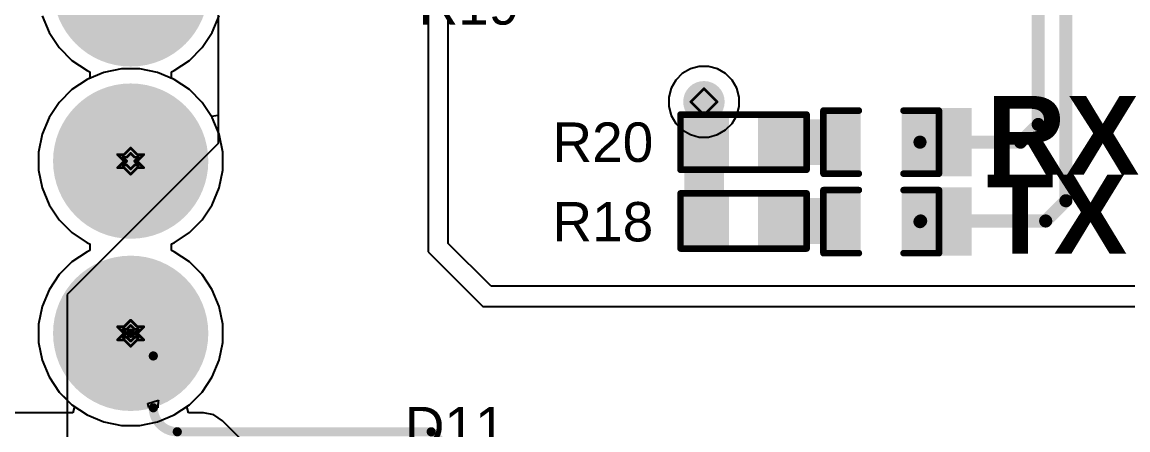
# Model space of a CAD drawing. Header units: inches. Extents: x -17.5 to 14.7, y -6.2 to 5.9.
# Drawn here: x -0.394 to 0.448, y 1.119 to 1.43 of the extents above; entities that cross this region are included whole.
import ezdxf

# ---------------------------------------------------------------- set-up
doc = ezdxf.new("R2010")
doc.units = ezdxf.units.IN
doc.header["$MEASUREMENT"] = 0
for name, color, linetype in [('Bottom Layer', 5, 'Continuous'), ('Bottom Solder', 6, 'Continuous'), ('Drill Drawing', 1, 'Continuous'), ('Ground Layer', 76, 'Continuous'), ('Multi-Layer', 9, 'Continuous'), ('Pad Holes', 156, 'Continuous'), ('Power Layer', 16, 'Continuous'), ('Top Layer', 1, 'Continuous'), ('Top Overlay', 2, 'Continuous'), ('Top Paste', 8, 'Continuous'), ('Top Solder', 216, 'Continuous'), ('Via Holes', 16, 'Continuous')]:
    doc.layers.add(name, color=color, linetype=linetype)
doc.styles.add('Arial', font='', dxfattribs={"height": 0.2})
doc.styles.add('Arial_Bold', font='', dxfattribs={"height": 0.2})
doc.styles.get('Arial').set_extended_font_data('Arial')
doc.styles.get('Arial_Bold').set_extended_font_data('Arial', bold=True)

# ---------------------------------------------------------------- blocks, each defined once
blk = doc.blocks.new('R___0603_107')
at = {"layer": 'Top Layer'}
for points in [[(-0.015, 0.0175), (-0.015, -0.0175), (-0.045, -0.0175), (-0.045, 0.0175)], [(0.045, 0.0175), (0.045, -0.0175), (0.015, -0.0175), (0.015, 0.0175)]]:
    blk.add_hatch(color=1, dxfattribs=at).paths.add_polyline_path(points)
at = {"layer": 'Top Paste'}
for points in [[(-0.015, 0.0175), (-0.015, -0.0175), (-0.045, -0.0175), (-0.045, 0.0175)], [(0.045, 0.0175), (0.045, -0.0175), (0.015, -0.0175), (0.015, 0.0175)]]:
    blk.add_hatch(color=8, dxfattribs=at).paths.add_polyline_path(points)
at = {"layer": 'Top Solder'}
for points in [[(-0.011, 0.0215), (-0.011, -0.0215), (-0.049, -0.0215), (-0.049, 0.0215)], [(0.049, 0.0215), (0.049, -0.0215), (0.011, -0.0215), (0.011, 0.0215)]]:
    blk.add_hatch(color=216, dxfattribs=at).paths.add_polyline_path(points)
at = {"layer": 'Top Overlay'}
for points in [[(0.048, 0.021, 0.005, 0.005, 0), (-0.048, 0.021, 0.005, 0.005, 0)], [(-0.048, 0.021, 0.005, 0.005, 0), (-0.048, -0.021, 0.005, 0.005, 0)], [(0.048, 0.021, 0.005, 0.005, 0), (0.048, -0.021, 0.005, 0.005, 0)], [(0.048, -0.021, 0.005, 0.005, 0), (-0.048, -0.021, 0.005, 0.005, 0)]]:
    blk.add_lwpolyline(points, format="xyseb", dxfattribs=at)
for points in [[(-0.04925, 0.021, 0.0025, 0.0025, 1), (-0.04675, 0.021, 0.0025, 0.0025, 1)], [(-0.04925, 0.021, 0.0025, 0.0025, 1), (-0.04675, 0.021, 0.0025, 0.0025, 1)], [(0.04675, 0.021, 0.0025, 0.0025, 1), (0.04925, 0.021, 0.0025, 0.0025, 1)], [(0.04675, 0.021, 0.0025, 0.0025, 1), (0.04925, 0.021, 0.0025, 0.0025, 1)], [(-0.04925, -0.021, 0.0025, 0.0025, 1), (-0.04675, -0.021, 0.0025, 0.0025, 1)], [(-0.04925, -0.021, 0.0025, 0.0025, 1), (-0.04675, -0.021, 0.0025, 0.0025, 1)], [(0.04675, -0.021, 0.0025, 0.0025, 1), (0.04925, -0.021, 0.0025, 0.0025, 1)], [(0.04675, -0.021, 0.0025, 0.0025, 1), (0.04925, -0.021, 0.0025, 0.0025, 1)]]:
    blk.add_lwpolyline(points, format="xyseb", close=True, dxfattribs=at)
blk = doc.blocks.new('R___0603_109')
at = {"layer": 'Top Layer'}
for points in [[(-0.015, 0.0175), (-0.015, -0.0175), (-0.045, -0.0175), (-0.045, 0.0175)], [(0.045, 0.0175), (0.045, -0.0175), (0.015, -0.0175), (0.015, 0.0175)]]:
    blk.add_hatch(color=1, dxfattribs=at).paths.add_polyline_path(points)
at = {"layer": 'Top Paste'}
for points in [[(-0.015, 0.0175), (-0.015, -0.0175), (-0.045, -0.0175), (-0.045, 0.0175)], [(0.045, 0.0175), (0.045, -0.0175), (0.015, -0.0175), (0.015, 0.0175)]]:
    blk.add_hatch(color=8, dxfattribs=at).paths.add_polyline_path(points)
at = {"layer": 'Top Solder'}
for points in [[(-0.011, 0.0215), (-0.011, -0.0215), (-0.049, -0.0215), (-0.049, 0.0215)], [(0.049, 0.0215), (0.049, -0.0215), (0.011, -0.0215), (0.011, 0.0215)]]:
    blk.add_hatch(color=216, dxfattribs=at).paths.add_polyline_path(points)
at = {"layer": 'Top Overlay'}
for points in [[(0.048, 0.021, 0.005, 0.005, 0), (-0.048, 0.021, 0.005, 0.005, 0)], [(-0.048, 0.021, 0.005, 0.005, 0), (-0.048, -0.021, 0.005, 0.005, 0)], [(0.048, 0.021, 0.005, 0.005, 0), (0.048, -0.021, 0.005, 0.005, 0)], [(0.048, -0.021, 0.005, 0.005, 0), (-0.048, -0.021, 0.005, 0.005, 0)]]:
    blk.add_lwpolyline(points, format="xyseb", dxfattribs=at)
for points in [[(-0.04925, 0.021, 0.0025, 0.0025, 1), (-0.04675, 0.021, 0.0025, 0.0025, 1)], [(-0.04925, 0.021, 0.0025, 0.0025, 1), (-0.04675, 0.021, 0.0025, 0.0025, 1)], [(0.04675, 0.021, 0.0025, 0.0025, 1), (0.04925, 0.021, 0.0025, 0.0025, 1)], [(0.04675, 0.021, 0.0025, 0.0025, 1), (0.04925, 0.021, 0.0025, 0.0025, 1)], [(-0.04925, -0.021, 0.0025, 0.0025, 1), (-0.04675, -0.021, 0.0025, 0.0025, 1)], [(-0.04925, -0.021, 0.0025, 0.0025, 1), (-0.04675, -0.021, 0.0025, 0.0025, 1)], [(0.04675, -0.021, 0.0025, 0.0025, 1), (0.04925, -0.021, 0.0025, 0.0025, 1)], [(0.04675, -0.021, 0.0025, 0.0025, 1), (0.04925, -0.021, 0.0025, 0.0025, 1)]]:
    blk.add_lwpolyline(points, format="xyseb", close=True, dxfattribs=at)
blk = doc.blocks.new('LED_0603_135')
at = {"layer": 'Top Layer'}
for points in [[(-0.03937, 0.01969), (-0.01969, 0.01969), (-0.01969, -0.01969), (-0.03937, -0.01969)], [(0.01969, 0.01969), (0.03937, 0.01969), (0.03937, -0.01969), (0.01969, -0.01969)]]:
    blk.add_hatch(color=1, dxfattribs=at).paths.add_polyline_path(points)
at = {"layer": 'Top Overlay'}
blk.add_hatch(color=2, dxfattribs=at).paths.add_polyline_path([(0.044, -0.026), (0.069, -0.026), (0.069, 0.026), (0.044, 0.026)])
at = {"layer": 'Top Paste'}
for points in [[(-0.03937, 0.01969), (-0.01969, 0.01969), (-0.01969, -0.01969), (-0.03937, -0.01969)], [(0.01969, 0.01969), (0.03937, 0.01969), (0.03937, -0.01969), (0.01969, -0.01969)]]:
    blk.add_hatch(color=8, dxfattribs=at).paths.add_polyline_path(points)
at = {"layer": 'Top Solder'}
for points in [[(-0.04337, 0.02369), (-0.01569, 0.02369), (-0.01569, -0.02369), (-0.04337, -0.02369)], [(0.01569, 0.02369), (0.04337, 0.02369), (0.04337, -0.02369), (0.01569, -0.02369)]]:
    blk.add_hatch(color=216, dxfattribs=at).paths.add_polyline_path(points)
at = {"layer": 'Top Overlay'}
for points in [[(-0.044, -0.024, 0.005, 0.005, 0), (-0.044, 0.024, 0.005, 0.005, 0)], [(-0.044, 0.024, 0.005, 0.005, 0), (-0.017, 0.024, 0.005, 0.005, 0)], [(0.017, 0.024, 0.005, 0.005, 0), (0.044, 0.024, 0.005, 0.005, 0)], [(0.044, -0.024, 0.005, 0.005, 0), (0.044, 0.024, 0.005, 0.005, 0)], [(-0.044, -0.024, 0.005, 0.005, 0), (-0.017, -0.024, 0.005, 0.005, 0)], [(0.017, -0.024, 0.005, 0.005, 0), (0.044, -0.024, 0.005, 0.005, 0)]]:
    blk.add_lwpolyline(points, format="xyseb", dxfattribs=at)
for points in [[(-0.04525, 0.024, 0.0025, 0.0025, 1), (-0.04275, 0.024, 0.0025, 0.0025, 1)], [(-0.04525, 0.024, 0.0025, 0.0025, 1), (-0.04275, 0.024, 0.0025, 0.0025, 1)], [(-0.01825, 0.024, 0.0025, 0.0025, 1), (-0.01575, 0.024, 0.0025, 0.0025, 1)], [(0.01575, 0.024, 0.0025, 0.0025, 1), (0.01825, 0.024, 0.0025, 0.0025, 1)], [(0.04275, 0.024, 0.0025, 0.0025, 1), (0.04525, 0.024, 0.0025, 0.0025, 1)], [(0.04275, 0.024, 0.0025, 0.0025, 1), (0.04525, 0.024, 0.0025, 0.0025, 1)], [(-0.04525, -0.024, 0.0025, 0.0025, 1), (-0.04275, -0.024, 0.0025, 0.0025, 1)], [(-0.04525, -0.024, 0.0025, 0.0025, 1), (-0.04275, -0.024, 0.0025, 0.0025, 1)], [(-0.01825, -0.024, 0.0025, 0.0025, 1), (-0.01575, -0.024, 0.0025, 0.0025, 1)], [(0.01575, -0.024, 0.0025, 0.0025, 1), (0.01825, -0.024, 0.0025, 0.0025, 1)], [(0.04275, -0.024, 0.0025, 0.0025, 1), (0.04525, -0.024, 0.0025, 0.0025, 1)], [(0.04275, -0.024, 0.0025, 0.0025, 1), (0.04525, -0.024, 0.0025, 0.0025, 1)]]:
    blk.add_lwpolyline(points, format="xyseb", close=True, dxfattribs=at)
blk = doc.blocks.new('LED_0603_136')
at = {"layer": 'Top Layer'}
for points in [[(-0.03937, 0.01969), (-0.01969, 0.01969), (-0.01969, -0.01969), (-0.03937, -0.01969)], [(0.01969, 0.01969), (0.03937, 0.01969), (0.03937, -0.01969), (0.01969, -0.01969)]]:
    blk.add_hatch(color=1, dxfattribs=at).paths.add_polyline_path(points)
at = {"layer": 'Top Overlay'}
blk.add_hatch(color=2, dxfattribs=at).paths.add_polyline_path([(0.044, -0.026), (0.069, -0.026), (0.069, 0.026), (0.044, 0.026)])
at = {"layer": 'Top Paste'}
for points in [[(-0.03937, 0.01969), (-0.01969, 0.01969), (-0.01969, -0.01969), (-0.03937, -0.01969)], [(0.01969, 0.01969), (0.03937, 0.01969), (0.03937, -0.01969), (0.01969, -0.01969)]]:
    blk.add_hatch(color=8, dxfattribs=at).paths.add_polyline_path(points)
at = {"layer": 'Top Solder'}
for points in [[(-0.04337, 0.02369), (-0.01569, 0.02369), (-0.01569, -0.02369), (-0.04337, -0.02369)], [(0.01569, 0.02369), (0.04337, 0.02369), (0.04337, -0.02369), (0.01569, -0.02369)]]:
    blk.add_hatch(color=216, dxfattribs=at).paths.add_polyline_path(points)
at = {"layer": 'Top Overlay'}
for points in [[(-0.044, -0.024, 0.005, 0.005, 0), (-0.044, 0.024, 0.005, 0.005, 0)], [(-0.044, 0.024, 0.005, 0.005, 0), (-0.017, 0.024, 0.005, 0.005, 0)], [(0.017, 0.024, 0.005, 0.005, 0), (0.044, 0.024, 0.005, 0.005, 0)], [(0.044, -0.024, 0.005, 0.005, 0), (0.044, 0.024, 0.005, 0.005, 0)], [(-0.044, -0.024, 0.005, 0.005, 0), (-0.017, -0.024, 0.005, 0.005, 0)], [(0.017, -0.024, 0.005, 0.005, 0), (0.044, -0.024, 0.005, 0.005, 0)]]:
    blk.add_lwpolyline(points, format="xyseb", dxfattribs=at)
for points in [[(-0.04525, 0.024, 0.0025, 0.0025, 1), (-0.04275, 0.024, 0.0025, 0.0025, 1)], [(-0.04525, 0.024, 0.0025, 0.0025, 1), (-0.04275, 0.024, 0.0025, 0.0025, 1)], [(-0.01825, 0.024, 0.0025, 0.0025, 1), (-0.01575, 0.024, 0.0025, 0.0025, 1)], [(0.01575, 0.024, 0.0025, 0.0025, 1), (0.01825, 0.024, 0.0025, 0.0025, 1)], [(0.04275, 0.024, 0.0025, 0.0025, 1), (0.04525, 0.024, 0.0025, 0.0025, 1)], [(0.04275, 0.024, 0.0025, 0.0025, 1), (0.04525, 0.024, 0.0025, 0.0025, 1)], [(-0.04525, -0.024, 0.0025, 0.0025, 1), (-0.04275, -0.024, 0.0025, 0.0025, 1)], [(-0.04525, -0.024, 0.0025, 0.0025, 1), (-0.04275, -0.024, 0.0025, 0.0025, 1)], [(-0.01825, -0.024, 0.0025, 0.0025, 1), (-0.01575, -0.024, 0.0025, 0.0025, 1)], [(0.01575, -0.024, 0.0025, 0.0025, 1), (0.01825, -0.024, 0.0025, 0.0025, 1)], [(0.04275, -0.024, 0.0025, 0.0025, 1), (0.04525, -0.024, 0.0025, 0.0025, 1)], [(0.04275, -0.024, 0.0025, 0.0025, 1), (0.04525, -0.024, 0.0025, 0.0025, 1)]]:
    blk.add_lwpolyline(points, format="xyseb", close=True, dxfattribs=at)
blk = doc.blocks.new('DJ7391_1_5_2_8_10_144')
at = {"layer": 'Bottom Layer'}
h = blk.add_hatch(color=5, dxfattribs=at)
edge = h.paths.add_edge_path()
edge.add_arc((0.26212, 0.16535), 0.05512, 0, 360)
h = blk.add_hatch(color=5, dxfattribs=at)
edge = h.paths.add_edge_path()
edge.add_arc((0.39322, 0.16535), 0.05512, 0, 360)
h = blk.add_hatch(color=5, dxfattribs=at)
edge = h.paths.add_edge_path()
edge.add_arc((0.52433, 0.16535), 0.05512, 0, 360)
at = {"layer": 'Bottom Solder'}
h = blk.add_hatch(color=6, dxfattribs=at)
edge = h.paths.add_edge_path()
edge.add_arc((0.26212, 0.16535), 0.05912, 0, 360)
h = blk.add_hatch(color=6, dxfattribs=at)
edge = h.paths.add_edge_path()
edge.add_arc((0.39322, 0.16535), 0.05912, 0, 360)
h = blk.add_hatch(color=6, dxfattribs=at)
edge = h.paths.add_edge_path()
edge.add_arc((0.52433, 0.16535), 0.05912, 0, 360)
at = {"layer": 'Ground Layer'}
h = blk.add_hatch(color=76, dxfattribs=at)
edge = h.paths.add_edge_path()
edge.add_arc((0.26212, 0.16535), 0.05512, 0, 360)
h = blk.add_hatch(color=76, dxfattribs=at)
edge = h.paths.add_edge_path()
edge.add_arc((0.39322, 0.16535), 0.05512, 0, 360)
h = blk.add_hatch(color=76, dxfattribs=at)
edge = h.paths.add_edge_path()
edge.add_arc((0.52433, 0.16535), 0.05512, 0, 360)
at = {"layer": 'Multi-Layer'}
h = blk.add_hatch(color=9, dxfattribs=at)
edge = h.paths.add_edge_path()
edge.add_arc((0.26212, 0.16535), 0.05512, 0, 360)
h = blk.add_hatch(color=9, dxfattribs=at)
edge = h.paths.add_edge_path()
edge.add_arc((0.39322, 0.16535), 0.05512, 0, 360)
h = blk.add_hatch(color=9, dxfattribs=at)
edge = h.paths.add_edge_path()
edge.add_arc((0.52433, 0.16535), 0.05512, 0, 360)
at = {"layer": 'Pad Holes'}
h = blk.add_hatch(color=7, dxfattribs=at)
edge = h.paths.add_edge_path()
edge.add_arc((0.26212, 0.16535), 0.02972, 0, 360)
h = blk.add_hatch(color=7, dxfattribs=at)
edge = h.paths.add_edge_path()
edge.add_arc((0.39322, 0.16535), 0.02972, 0, 360)
h = blk.add_hatch(color=7, dxfattribs=at)
edge = h.paths.add_edge_path()
edge.add_arc((0.52433, 0.16535), 0.02972, 0, 360)
at = {"layer": 'Power Layer'}
h = blk.add_hatch(color=16, dxfattribs=at)
edge = h.paths.add_edge_path()
edge.add_arc((0.26212, 0.16535), 0.05512, 0, 360)
h = blk.add_hatch(color=16, dxfattribs=at)
edge = h.paths.add_edge_path()
edge.add_arc((0.39322, 0.16535), 0.05512, 0, 360)
h = blk.add_hatch(color=16, dxfattribs=at)
edge = h.paths.add_edge_path()
edge.add_arc((0.52433, 0.16535), 0.05512, 0, 360)
at = {"layer": 'Top Layer'}
h = blk.add_hatch(color=1, dxfattribs=at)
edge = h.paths.add_edge_path()
edge.add_arc((0.26212, 0.16535), 0.05512, 0, 360)
h = blk.add_hatch(color=1, dxfattribs=at)
edge = h.paths.add_edge_path()
edge.add_arc((0.39322, 0.16535), 0.05512, 0, 360)
h = blk.add_hatch(color=1, dxfattribs=at)
edge = h.paths.add_edge_path()
edge.add_arc((0.52433, 0.16535), 0.05512, 0, 360)
at = {"layer": 'Top Solder'}
h = blk.add_hatch(color=216, dxfattribs=at)
edge = h.paths.add_edge_path()
edge.add_arc((0.26212, 0.16535), 0.05912, 0, 360)
h = blk.add_hatch(color=216, dxfattribs=at)
edge = h.paths.add_edge_path()
edge.add_arc((0.39322, 0.16535), 0.05912, 0, 360)
h = blk.add_hatch(color=216, dxfattribs=at)
edge = h.paths.add_edge_path()
edge.add_arc((0.52433, 0.16535), 0.05912, 0, 360)

msp = doc.modelspace()

# ---------------------------------------------------------------- hatches: boundary and pattern name
at = {"layer": 'Bottom Layer'}
h = msp.add_hatch(color=5, dxfattribs=at)
edge = h.paths.add_edge_path()
edge.add_arc((0.125, 1.36923), 0.01181, 0, 360)
at = {"layer": 'Bottom Solder'}
h = msp.add_hatch(color=6, dxfattribs=at)
edge = h.paths.add_edge_path()
edge.add_arc((0.125, 1.36923), 0.01581, 0, 360)
at = {"layer": 'Ground Layer'}
h = msp.add_hatch(color=76, dxfattribs=at)
edge = h.paths.add_edge_path()
edge.add_arc((0.125, 1.36923), 0.01181, 0, 360)
at = {"layer": 'Power Layer'}
h = msp.add_hatch(color=16, dxfattribs=at)
edge = h.paths.add_edge_path()
edge.add_arc((0.125, 1.36923), 0.01181, 0, 360)
at = {"layer": 'Top Layer'}
h = msp.add_hatch(color=1, dxfattribs=at)
edge = h.paths.add_edge_path()
edge.add_arc((0.125, 1.36923), 0.01181, 0, 360)
for points in [[(0.1132, 1.342), (0.1368, 1.342), (0.1368, 1.36923), (0.1132, 1.36923)], [(0.17019, 1.321), (0.23047, 1.321), (0.23047, 1.356), (0.17019, 1.356)], [(0.11019, 1.26546), (0.14019, 1.26546), (0.14019, 1.35196), (0.11019, 1.35196)], [(0.17019, 1.261), (0.23047, 1.261), (0.23047, 1.296), (0.17019, 1.296)]]:
    msp.add_hatch(color=1, dxfattribs=at).paths.add_polyline_path(points)
at = {"layer": 'Top Solder'}
h = msp.add_hatch(color=216, dxfattribs=at)
edge = h.paths.add_edge_path()
edge.add_arc((0.125, 1.36923), 0.01581, 0, 360)
at = {"layer": 'Via Holes'}
h = msp.add_hatch(color=7, dxfattribs=at)
edge = h.paths.add_edge_path()
edge.add_arc((0.125, 1.36923), 0.00591, 0, 360)

# ---------------------------------------------------------------- linework, layer by layer
at = {"layer": 'Bottom Layer'}
for p, q in [((-0.33201, 1.3915), (-0.34477, 1.38622)), ((-0.31846, 1.3942), (-0.33201, 1.3915)), ((-0.30465, 1.3942), (-0.31846, 1.3942)), ((-0.29111, 1.3915), (-0.30465, 1.3942)), ((-0.27834, 1.38622), (-0.29111, 1.3915)), ((0.10854, 1.39069), (0.10355, 1.3857)), ((0.11465, 1.39422), (0.10854, 1.39069)), ((0.12147, 1.39604), (0.11465, 1.39422)), ((0.12853, 1.39604), (0.12147, 1.39604)), ((0.13535, 1.39422), (0.12853, 1.39604)), ((0.14146, 1.39069), (0.13535, 1.39422)), ((0.14645, 1.3857), (0.14146, 1.39069)), ((-0.34477, 1.38622), (-0.35626, 1.37854)), ((-0.26686, 1.37854), (-0.27834, 1.38622)), ((0.10355, 1.3857), (0.10002, 1.37958)), ((0.14998, 1.37958), (0.14645, 1.3857)), ((-0.35626, 1.37854), (-0.36602, 1.36878)), ((-0.25709, 1.36878), (-0.26686, 1.37854)), ((0.10002, 1.37958), (0.09819, 1.37276)), ((0.09819, 1.37276), (0.09819, 1.3657)), ((0.15181, 1.37276), (0.14998, 1.37958)), ((0.15181, 1.3657), (0.15181, 1.37276)), ((-0.36602, 1.36878), (-0.3737, 1.35729)), ((-0.24942, 1.35729), (-0.25709, 1.36878)), ((0.09819, 1.3657), (0.10002, 1.35888)), ((0.14998, 1.35888), (0.15181, 1.3657)), ((-0.3737, 1.35729), (-0.37898, 1.34453)), ((-0.24413, 1.34453), (-0.24942, 1.35729)), ((0.10002, 1.35888), (0.10355, 1.35277)), ((0.14645, 1.35277), (0.14998, 1.35888)), ((0.10355, 1.35277), (0.10854, 1.34778)), ((0.10854, 1.34778), (0.11465, 1.34425)), ((0.13535, 1.34425), (0.14146, 1.34778)), ((0.14146, 1.34778), (0.14645, 1.35277)), ((-0.37898, 1.34453), (-0.38168, 1.33098)), ((-0.24144, 1.33098), (-0.24413, 1.34453)), ((0.11465, 1.34425), (0.12147, 1.34242)), ((0.12147, 1.34242), (0.12853, 1.34242)), ((0.12853, 1.34242), (0.13535, 1.34425)), ((-0.38168, 1.33098), (-0.38168, 1.31717)), ((-0.24144, 1.31717), (-0.24144, 1.33098)), ((-0.38168, 1.31717), (-0.37898, 1.30363)), ((-0.24413, 1.30363), (-0.24144, 1.31717)), ((-0.37898, 1.30363), (-0.3737, 1.29086)), ((-0.24942, 1.29086), (-0.24413, 1.30363)), ((-0.3737, 1.29086), (-0.36602, 1.27938)), ((-0.25709, 1.27938), (-0.24942, 1.29086)), ((-0.36602, 1.27938), (-0.35626, 1.26961)), ((-0.26686, 1.26961), (-0.25709, 1.27938)), ((-0.35626, 1.26961), (-0.34477, 1.26194)), ((-0.27834, 1.26194), (-0.26686, 1.26961)), ((-0.34477, 1.25511), (-0.35626, 1.24744)), ((-0.34477, 1.26194), (-0.34257, 1.26103)), ((-0.34257, 1.25603), (-0.34477, 1.25511)), ((-0.34257, 1.26103), (-0.34257, 1.25603)), ((-0.28055, 1.26103), (-0.27834, 1.26194)), ((-0.28055, 1.25603), (-0.28055, 1.26103)), ((-0.27834, 1.25511), (-0.28055, 1.25603)), ((-0.26686, 1.24744), (-0.27834, 1.25511)), ((-0.35626, 1.24744), (-0.36602, 1.23767)), ((-0.25709, 1.23767), (-0.26686, 1.24744)), ((-0.36602, 1.23767), (-0.3737, 1.22619)), ((-0.24942, 1.22619), (-0.25709, 1.23767)), ((-0.3737, 1.22619), (-0.37898, 1.21343)), ((-0.24413, 1.21343), (-0.24942, 1.22619)), ((-0.37898, 1.21343), (-0.38168, 1.19988)), ((-0.24144, 1.19988), (-0.24413, 1.21343)), ((-0.38168, 1.19988), (-0.38168, 1.18607)), ((-0.24144, 1.18607), (-0.24144, 1.19988)), ((-0.38168, 1.18607), (-0.37898, 1.17252)), ((-0.24413, 1.17252), (-0.24144, 1.18607)), ((-0.37898, 1.17252), (-0.3737, 1.15976)), ((-0.24942, 1.15976), (-0.24413, 1.17252)), ((-0.3737, 1.15976), (-0.36602, 1.14828)), ((-0.25709, 1.14828), (-0.24942, 1.15976)), ((-0.36602, 1.14828), (-0.35626, 1.13851)), ((-0.26686, 1.13851), (-0.25709, 1.14828)), ((-0.35626, 1.13851), (-0.35426, 1.13718)), ((-0.35426, 1.13718), (-0.35571, 1.13239)), ((-0.26886, 1.13718), (-0.26686, 1.13851)), ((-0.26741, 1.13239), (-0.26886, 1.13718)), ((-0.35571, 1.13239), (-0.43084, 1.13239)), ((-0.256, 1.13239), (-0.26741, 1.13239)), ((-0.2482, 1.13084), (-0.256, 1.13239)), ((-0.24158, 1.12642), (-0.2482, 1.13084)), ((-0.10555, 0.99039), (-0.24158, 1.12642))]:
    msp.add_line(p, q, dxfattribs=at)
at = {"layer": 'Drill Drawing'}
for points in [[(0.115, 1.36923, 0.002, 0.002, 0), (0.125, 1.37923, 0.002, 0.002, 0)], [(0.125, 1.37923, 0.002, 0.002, 0), (0.135, 1.36923, 0.002, 0.002, 0)], [(0.115, 1.36923, 0.002, 0.002, 0), (0.125, 1.35923, 0.002, 0.002, 0)], [(0.125, 1.35923, 0.002, 0.002, 0), (0.135, 1.36923, 0.002, 0.002, 0)], [(-0.31656, 1.32908, 0.002, 0.002, 0), (-0.31156, 1.33408, 0.002, 0.002, 0)], [(-0.31456, 1.32708, 0.002, 0.002, 0), (-0.31156, 1.33008, 0.002, 0.002, 0)], [(-0.31156, 1.33408, 0.002, 0.002, 0), (-0.30656, 1.32908, 0.002, 0.002, 0)], [(-0.31156, 1.33008, 0.002, 0.002, 0), (-0.30856, 1.32708, 0.002, 0.002, 0)], [(-0.32156, 1.32908, 0.002, 0.002, 0), (-0.31656, 1.32408, 0.002, 0.002, 0)], [(-0.32156, 1.32908, 0.002, 0.002, 0), (-0.31656, 1.32908, 0.002, 0.002, 0)], [(-0.32156, 1.31908, 0.002, 0.002, 0), (-0.31656, 1.32408, 0.002, 0.002, 0)], [(-0.31756, 1.32708, 0.002, 0.002, 0), (-0.31456, 1.32408, 0.002, 0.002, 0)], [(-0.31756, 1.32708, 0.002, 0.002, 0), (-0.31456, 1.32708, 0.002, 0.002, 0)], [(-0.31756, 1.32108, 0.002, 0.002, 0), (-0.31456, 1.32408, 0.002, 0.002, 0)], [(-0.30856, 1.32708, 0.002, 0.002, 0), (-0.30556, 1.32708, 0.002, 0.002, 0)], [(-0.30856, 1.32408, 0.002, 0.002, 0), (-0.30556, 1.32708, 0.002, 0.002, 0)], [(-0.30856, 1.32408, 0.002, 0.002, 0), (-0.30556, 1.32108, 0.002, 0.002, 0)], [(-0.30656, 1.32908, 0.002, 0.002, 0), (-0.30156, 1.32908, 0.002, 0.002, 0)], [(-0.30656, 1.32408, 0.002, 0.002, 0), (-0.30156, 1.32908, 0.002, 0.002, 0)], [(-0.30656, 1.32408, 0.002, 0.002, 0), (-0.30156, 1.31908, 0.002, 0.002, 0)], [(-0.32156, 1.31908, 0.002, 0.002, 0), (-0.31656, 1.31908, 0.002, 0.002, 0)], [(-0.31756, 1.32108, 0.002, 0.002, 0), (-0.31456, 1.32108, 0.002, 0.002, 0)], [(-0.31656, 1.31908, 0.002, 0.002, 0), (-0.31156, 1.31408, 0.002, 0.002, 0)], [(-0.31456, 1.32108, 0.002, 0.002, 0), (-0.31156, 1.31808, 0.002, 0.002, 0)], [(-0.31156, 1.31808, 0.002, 0.002, 0), (-0.30856, 1.32108, 0.002, 0.002, 0)], [(-0.31156, 1.31408, 0.002, 0.002, 0), (-0.30656, 1.31908, 0.002, 0.002, 0)], [(-0.30856, 1.32108, 0.002, 0.002, 0), (-0.30556, 1.32108, 0.002, 0.002, 0)], [(-0.30656, 1.31908, 0.002, 0.002, 0), (-0.30156, 1.31908, 0.002, 0.002, 0)], [(-0.32156, 1.19798, 0.002, 0.002, 0), (-0.31656, 1.19298, 0.002, 0.002, 0)], [(-0.32156, 1.19798, 0.002, 0.002, 0), (-0.31656, 1.19798, 0.002, 0.002, 0)], [(-0.31756, 1.19598, 0.002, 0.002, 0), (-0.31456, 1.19298, 0.002, 0.002, 0)], [(-0.31756, 1.19598, 0.002, 0.002, 0), (-0.31456, 1.19598, 0.002, 0.002, 0)], [(-0.31656, 1.19798, 0.002, 0.002, 0), (-0.31156, 1.20298, 0.002, 0.002, 0)], [(-0.31456, 1.19598, 0.002, 0.002, 0), (-0.31156, 1.19898, 0.002, 0.002, 0)], [(-0.31156, 1.20298, 0.002, 0.002, 0), (-0.30656, 1.19798, 0.002, 0.002, 0)], [(-0.31156, 1.19898, 0.002, 0.002, 0), (-0.30856, 1.19598, 0.002, 0.002, 0)], [(-0.30856, 1.19598, 0.002, 0.002, 0), (-0.30556, 1.19598, 0.002, 0.002, 0)], [(-0.30856, 1.19298, 0.002, 0.002, 0), (-0.30556, 1.19598, 0.002, 0.002, 0)], [(-0.30656, 1.19798, 0.002, 0.002, 0), (-0.30156, 1.19798, 0.002, 0.002, 0)], [(-0.30656, 1.19298, 0.002, 0.002, 0), (-0.30156, 1.19798, 0.002, 0.002, 0)], [(-0.32156, 1.18798, 0.002, 0.002, 0), (-0.31656, 1.19298, 0.002, 0.002, 0)], [(-0.32156, 1.18798, 0.002, 0.002, 0), (-0.31656, 1.18798, 0.002, 0.002, 0)], [(-0.31756, 1.18998, 0.002, 0.002, 0), (-0.31456, 1.19298, 0.002, 0.002, 0)], [(-0.31756, 1.18998, 0.002, 0.002, 0), (-0.31456, 1.18998, 0.002, 0.002, 0)], [(-0.31656, 1.18798, 0.002, 0.002, 0), (-0.31156, 1.18298, 0.002, 0.002, 0)], [(-0.31456, 1.18998, 0.002, 0.002, 0), (-0.31156, 1.18698, 0.002, 0.002, 0)], [(-0.31156, 1.18698, 0.002, 0.002, 0), (-0.30856, 1.18998, 0.002, 0.002, 0)], [(-0.31156, 1.18298, 0.002, 0.002, 0), (-0.30656, 1.18798, 0.002, 0.002, 0)], [(-0.30856, 1.19298, 0.002, 0.002, 0), (-0.30556, 1.18998, 0.002, 0.002, 0)], [(-0.30856, 1.18998, 0.002, 0.002, 0), (-0.30556, 1.18998, 0.002, 0.002, 0)], [(-0.30656, 1.19298, 0.002, 0.002, 0), (-0.30156, 1.18798, 0.002, 0.002, 0)], [(-0.30656, 1.18798, 0.002, 0.002, 0), (-0.30156, 1.18798, 0.002, 0.002, 0)]]:
    msp.add_lwpolyline(points, format="xyseb", dxfattribs=at)
for points in [[(0.1245, 1.37923, 0.001, 0.001, 1), (0.1255, 1.37923, 0.001, 0.001, 1)], [(0.1245, 1.37923, 0.001, 0.001, 1), (0.1255, 1.37923, 0.001, 0.001, 1)], [(0.1145, 1.36923, 0.001, 0.001, 1), (0.1155, 1.36923, 0.001, 0.001, 1)], [(0.1145, 1.36923, 0.001, 0.001, 1), (0.1155, 1.36923, 0.001, 0.001, 1)], [(0.1345, 1.36923, 0.001, 0.001, 1), (0.1355, 1.36923, 0.001, 0.001, 1)], [(0.1345, 1.36923, 0.001, 0.001, 1), (0.1355, 1.36923, 0.001, 0.001, 1)], [(0.1245, 1.35923, 0.001, 0.001, 1), (0.1255, 1.35923, 0.001, 0.001, 1)], [(0.1245, 1.35923, 0.001, 0.001, 1), (0.1255, 1.35923, 0.001, 0.001, 1)], [(-0.31206, 1.33408, 0.001, 0.001, 1), (-0.31106, 1.33408, 0.001, 0.001, 1)], [(-0.31206, 1.33408, 0.001, 0.001, 1), (-0.31106, 1.33408, 0.001, 0.001, 1)], [(-0.31206, 1.33008, 0.001, 0.001, 1), (-0.31106, 1.33008, 0.001, 0.001, 1)], [(-0.31206, 1.33008, 0.001, 0.001, 1), (-0.31106, 1.33008, 0.001, 0.001, 1)], [(-0.32206, 1.32908, 0.001, 0.001, 1), (-0.32106, 1.32908, 0.001, 0.001, 1)], [(-0.32206, 1.32908, 0.001, 0.001, 1), (-0.32106, 1.32908, 0.001, 0.001, 1)], [(-0.31806, 1.32708, 0.001, 0.001, 1), (-0.31706, 1.32708, 0.001, 0.001, 1)], [(-0.31806, 1.32708, 0.001, 0.001, 1), (-0.31706, 1.32708, 0.001, 0.001, 1)], [(-0.31706, 1.32908, 0.001, 0.001, 1), (-0.31606, 1.32908, 0.001, 0.001, 1)], [(-0.31706, 1.32908, 0.001, 0.001, 1), (-0.31606, 1.32908, 0.001, 0.001, 1)], [(-0.31706, 1.32408, 0.001, 0.001, 1), (-0.31606, 1.32408, 0.001, 0.001, 1)], [(-0.31706, 1.32408, 0.001, 0.001, 1), (-0.31606, 1.32408, 0.001, 0.001, 1)], [(-0.31506, 1.32708, 0.001, 0.001, 1), (-0.31406, 1.32708, 0.001, 0.001, 1)], [(-0.31506, 1.32708, 0.001, 0.001, 1), (-0.31406, 1.32708, 0.001, 0.001, 1)], [(-0.31506, 1.32408, 0.001, 0.001, 1), (-0.31406, 1.32408, 0.001, 0.001, 1)], [(-0.31506, 1.32408, 0.001, 0.001, 1), (-0.31406, 1.32408, 0.001, 0.001, 1)], [(-0.30906, 1.32708, 0.001, 0.001, 1), (-0.30806, 1.32708, 0.001, 0.001, 1)], [(-0.30906, 1.32708, 0.001, 0.001, 1), (-0.30806, 1.32708, 0.001, 0.001, 1)], [(-0.30906, 1.32408, 0.001, 0.001, 1), (-0.30806, 1.32408, 0.001, 0.001, 1)], [(-0.30906, 1.32408, 0.001, 0.001, 1), (-0.30806, 1.32408, 0.001, 0.001, 1)], [(-0.30706, 1.32908, 0.001, 0.001, 1), (-0.30606, 1.32908, 0.001, 0.001, 1)], [(-0.30706, 1.32908, 0.001, 0.001, 1), (-0.30606, 1.32908, 0.001, 0.001, 1)], [(-0.30706, 1.32408, 0.001, 0.001, 1), (-0.30606, 1.32408, 0.001, 0.001, 1)], [(-0.30706, 1.32408, 0.001, 0.001, 1), (-0.30606, 1.32408, 0.001, 0.001, 1)], [(-0.30606, 1.32708, 0.001, 0.001, 1), (-0.30506, 1.32708, 0.001, 0.001, 1)], [(-0.30606, 1.32708, 0.001, 0.001, 1), (-0.30506, 1.32708, 0.001, 0.001, 1)], [(-0.30206, 1.32908, 0.001, 0.001, 1), (-0.30106, 1.32908, 0.001, 0.001, 1)], [(-0.30206, 1.32908, 0.001, 0.001, 1), (-0.30106, 1.32908, 0.001, 0.001, 1)], [(-0.32206, 1.31908, 0.001, 0.001, 1), (-0.32106, 1.31908, 0.001, 0.001, 1)], [(-0.32206, 1.31908, 0.001, 0.001, 1), (-0.32106, 1.31908, 0.001, 0.001, 1)], [(-0.31806, 1.32108, 0.001, 0.001, 1), (-0.31706, 1.32108, 0.001, 0.001, 1)], [(-0.31806, 1.32108, 0.001, 0.001, 1), (-0.31706, 1.32108, 0.001, 0.001, 1)], [(-0.31706, 1.31908, 0.001, 0.001, 1), (-0.31606, 1.31908, 0.001, 0.001, 1)], [(-0.31706, 1.31908, 0.001, 0.001, 1), (-0.31606, 1.31908, 0.001, 0.001, 1)], [(-0.31506, 1.32108, 0.001, 0.001, 1), (-0.31406, 1.32108, 0.001, 0.001, 1)], [(-0.31506, 1.32108, 0.001, 0.001, 1), (-0.31406, 1.32108, 0.001, 0.001, 1)], [(-0.31206, 1.31808, 0.001, 0.001, 1), (-0.31106, 1.31808, 0.001, 0.001, 1)], [(-0.31206, 1.31808, 0.001, 0.001, 1), (-0.31106, 1.31808, 0.001, 0.001, 1)], [(-0.31206, 1.31408, 0.001, 0.001, 1), (-0.31106, 1.31408, 0.001, 0.001, 1)], [(-0.31206, 1.31408, 0.001, 0.001, 1), (-0.31106, 1.31408, 0.001, 0.001, 1)], [(-0.30906, 1.32108, 0.001, 0.001, 1), (-0.30806, 1.32108, 0.001, 0.001, 1)], [(-0.30906, 1.32108, 0.001, 0.001, 1), (-0.30806, 1.32108, 0.001, 0.001, 1)], [(-0.30706, 1.31908, 0.001, 0.001, 1), (-0.30606, 1.31908, 0.001, 0.001, 1)], [(-0.30706, 1.31908, 0.001, 0.001, 1), (-0.30606, 1.31908, 0.001, 0.001, 1)], [(-0.30606, 1.32108, 0.001, 0.001, 1), (-0.30506, 1.32108, 0.001, 0.001, 1)], [(-0.30606, 1.32108, 0.001, 0.001, 1), (-0.30506, 1.32108, 0.001, 0.001, 1)], [(-0.30206, 1.31908, 0.001, 0.001, 1), (-0.30106, 1.31908, 0.001, 0.001, 1)], [(-0.30206, 1.31908, 0.001, 0.001, 1), (-0.30106, 1.31908, 0.001, 0.001, 1)], [(-0.32206, 1.19798, 0.001, 0.001, 1), (-0.32106, 1.19798, 0.001, 0.001, 1)], [(-0.32206, 1.19798, 0.001, 0.001, 1), (-0.32106, 1.19798, 0.001, 0.001, 1)], [(-0.31806, 1.19598, 0.001, 0.001, 1), (-0.31706, 1.19598, 0.001, 0.001, 1)], [(-0.31806, 1.19598, 0.001, 0.001, 1), (-0.31706, 1.19598, 0.001, 0.001, 1)], [(-0.31706, 1.19798, 0.001, 0.001, 1), (-0.31606, 1.19798, 0.001, 0.001, 1)], [(-0.31706, 1.19798, 0.001, 0.001, 1), (-0.31606, 1.19798, 0.001, 0.001, 1)], [(-0.31506, 1.19598, 0.001, 0.001, 1), (-0.31406, 1.19598, 0.001, 0.001, 1)], [(-0.31506, 1.19598, 0.001, 0.001, 1), (-0.31406, 1.19598, 0.001, 0.001, 1)], [(-0.31206, 1.20298, 0.001, 0.001, 1), (-0.31106, 1.20298, 0.001, 0.001, 1)], [(-0.31206, 1.20298, 0.001, 0.001, 1), (-0.31106, 1.20298, 0.001, 0.001, 1)], [(-0.31206, 1.19898, 0.001, 0.001, 1), (-0.31106, 1.19898, 0.001, 0.001, 1)], [(-0.31206, 1.19898, 0.001, 0.001, 1), (-0.31106, 1.19898, 0.001, 0.001, 1)], [(-0.30906, 1.19598, 0.001, 0.001, 1), (-0.30806, 1.19598, 0.001, 0.001, 1)], [(-0.30906, 1.19598, 0.001, 0.001, 1), (-0.30806, 1.19598, 0.001, 0.001, 1)], [(-0.30706, 1.19798, 0.001, 0.001, 1), (-0.30606, 1.19798, 0.001, 0.001, 1)], [(-0.30706, 1.19798, 0.001, 0.001, 1), (-0.30606, 1.19798, 0.001, 0.001, 1)], [(-0.30606, 1.19598, 0.001, 0.001, 1), (-0.30506, 1.19598, 0.001, 0.001, 1)], [(-0.30606, 1.19598, 0.001, 0.001, 1), (-0.30506, 1.19598, 0.001, 0.001, 1)], [(-0.30206, 1.19798, 0.001, 0.001, 1), (-0.30106, 1.19798, 0.001, 0.001, 1)], [(-0.30206, 1.19798, 0.001, 0.001, 1), (-0.30106, 1.19798, 0.001, 0.001, 1)], [(-0.32206, 1.18798, 0.001, 0.001, 1), (-0.32106, 1.18798, 0.001, 0.001, 1)], [(-0.32206, 1.18798, 0.001, 0.001, 1), (-0.32106, 1.18798, 0.001, 0.001, 1)], [(-0.31806, 1.18998, 0.001, 0.001, 1), (-0.31706, 1.18998, 0.001, 0.001, 1)], [(-0.31806, 1.18998, 0.001, 0.001, 1), (-0.31706, 1.18998, 0.001, 0.001, 1)], [(-0.31706, 1.19298, 0.001, 0.001, 1), (-0.31606, 1.19298, 0.001, 0.001, 1)], [(-0.31706, 1.19298, 0.001, 0.001, 1), (-0.31606, 1.19298, 0.001, 0.001, 1)], [(-0.31706, 1.18798, 0.001, 0.001, 1), (-0.31606, 1.18798, 0.001, 0.001, 1)], [(-0.31706, 1.18798, 0.001, 0.001, 1), (-0.31606, 1.18798, 0.001, 0.001, 1)], [(-0.31506, 1.19298, 0.001, 0.001, 1), (-0.31406, 1.19298, 0.001, 0.001, 1)], [(-0.31506, 1.19298, 0.001, 0.001, 1), (-0.31406, 1.19298, 0.001, 0.001, 1)], [(-0.31506, 1.18998, 0.001, 0.001, 1), (-0.31406, 1.18998, 0.001, 0.001, 1)], [(-0.31506, 1.18998, 0.001, 0.001, 1), (-0.31406, 1.18998, 0.001, 0.001, 1)], [(-0.31206, 1.18698, 0.001, 0.001, 1), (-0.31106, 1.18698, 0.001, 0.001, 1)], [(-0.31206, 1.18698, 0.001, 0.001, 1), (-0.31106, 1.18698, 0.001, 0.001, 1)], [(-0.30906, 1.19298, 0.001, 0.001, 1), (-0.30806, 1.19298, 0.001, 0.001, 1)], [(-0.30906, 1.19298, 0.001, 0.001, 1), (-0.30806, 1.19298, 0.001, 0.001, 1)], [(-0.30906, 1.18998, 0.001, 0.001, 1), (-0.30806, 1.18998, 0.001, 0.001, 1)], [(-0.30906, 1.18998, 0.001, 0.001, 1), (-0.30806, 1.18998, 0.001, 0.001, 1)], [(-0.30706, 1.19298, 0.001, 0.001, 1), (-0.30606, 1.19298, 0.001, 0.001, 1)], [(-0.30706, 1.19298, 0.001, 0.001, 1), (-0.30606, 1.19298, 0.001, 0.001, 1)], [(-0.30706, 1.18798, 0.001, 0.001, 1), (-0.30606, 1.18798, 0.001, 0.001, 1)], [(-0.30706, 1.18798, 0.001, 0.001, 1), (-0.30606, 1.18798, 0.001, 0.001, 1)], [(-0.30606, 1.18998, 0.001, 0.001, 1), (-0.30506, 1.18998, 0.001, 0.001, 1)], [(-0.30606, 1.18998, 0.001, 0.001, 1), (-0.30506, 1.18998, 0.001, 0.001, 1)], [(-0.30206, 1.18798, 0.001, 0.001, 1), (-0.30106, 1.18798, 0.001, 0.001, 1)], [(-0.30206, 1.18798, 0.001, 0.001, 1), (-0.30106, 1.18798, 0.001, 0.001, 1)], [(-0.31206, 1.18298, 0.001, 0.001, 1), (-0.31106, 1.18298, 0.001, 0.001, 1)], [(-0.31206, 1.18298, 0.001, 0.001, 1), (-0.31106, 1.18298, 0.001, 0.001, 1)]]:
    msp.add_lwpolyline(points, format="xyseb", close=True, dxfattribs=at)
at = {"layer": 'Ground Layer'}
for p, q in [((-0.33201, 1.3915), (-0.34477, 1.38622)), ((-0.31846, 1.3942), (-0.33201, 1.3915)), ((-0.30465, 1.3942), (-0.31846, 1.3942)), ((-0.29111, 1.3915), (-0.30465, 1.3942)), ((-0.27834, 1.38622), (-0.29111, 1.3915)), ((0.10854, 1.39069), (0.10355, 1.3857)), ((0.11465, 1.39422), (0.10854, 1.39069)), ((0.12147, 1.39604), (0.11465, 1.39422)), ((0.12853, 1.39604), (0.12147, 1.39604)), ((0.13535, 1.39422), (0.12853, 1.39604)), ((0.14146, 1.39069), (0.13535, 1.39422)), ((0.14645, 1.3857), (0.14146, 1.39069)), ((-0.34477, 1.38622), (-0.35626, 1.37854)), ((-0.26686, 1.37854), (-0.27834, 1.38622)), ((0.10355, 1.3857), (0.10002, 1.37958)), ((0.14998, 1.37958), (0.14645, 1.3857)), ((-0.35626, 1.37854), (-0.36602, 1.36878)), ((-0.25709, 1.36878), (-0.26686, 1.37854)), ((0.10002, 1.37958), (0.09819, 1.37276)), ((0.09819, 1.37276), (0.09819, 1.3657)), ((0.15181, 1.37276), (0.14998, 1.37958)), ((0.15181, 1.3657), (0.15181, 1.37276)), ((-0.36602, 1.36878), (-0.3737, 1.35729)), ((-0.24942, 1.35729), (-0.25709, 1.36878)), ((0.09819, 1.3657), (0.10002, 1.35888)), ((0.14998, 1.35888), (0.15181, 1.3657)), ((-0.3737, 1.35729), (-0.37898, 1.34453)), ((-0.24413, 1.34453), (-0.24942, 1.35729)), ((0.10002, 1.35888), (0.10355, 1.35277)), ((0.14645, 1.35277), (0.14998, 1.35888)), ((0.10355, 1.35277), (0.10854, 1.34778)), ((0.10854, 1.34778), (0.11465, 1.34425)), ((0.13535, 1.34425), (0.14146, 1.34778)), ((0.14146, 1.34778), (0.14645, 1.35277)), ((-0.37898, 1.34453), (-0.38168, 1.33098)), ((-0.24144, 1.33098), (-0.24413, 1.34453)), ((0.11465, 1.34425), (0.12147, 1.34242)), ((0.12147, 1.34242), (0.12853, 1.34242)), ((0.12853, 1.34242), (0.13535, 1.34425)), ((-0.38168, 1.33098), (-0.38168, 1.31717)), ((-0.24144, 1.31717), (-0.24144, 1.33098)), ((-0.38168, 1.31717), (-0.37898, 1.30363)), ((-0.24413, 1.30363), (-0.24144, 1.31717)), ((-0.37898, 1.30363), (-0.3737, 1.29086)), ((-0.24942, 1.29086), (-0.24413, 1.30363)), ((-0.3737, 1.29086), (-0.36602, 1.27938)), ((-0.25709, 1.27938), (-0.24942, 1.29086)), ((-0.36602, 1.27938), (-0.35626, 1.26961)), ((-0.26686, 1.26961), (-0.25709, 1.27938)), ((-0.35626, 1.26961), (-0.34477, 1.26194)), ((-0.27834, 1.26194), (-0.26686, 1.26961)), ((-0.34477, 1.25511), (-0.35626, 1.24744)), ((-0.34477, 1.26194), (-0.34257, 1.26103)), ((-0.34257, 1.25603), (-0.34477, 1.25511)), ((-0.34257, 1.26103), (-0.34257, 1.25603)), ((-0.28055, 1.26103), (-0.27834, 1.26194)), ((-0.28055, 1.25603), (-0.28055, 1.26103)), ((-0.27834, 1.25511), (-0.28055, 1.25603)), ((-0.26686, 1.24744), (-0.27834, 1.25511)), ((-0.35626, 1.24744), (-0.36602, 1.23767)), ((-0.25709, 1.23767), (-0.26686, 1.24744)), ((-0.36602, 1.23767), (-0.3737, 1.22619)), ((-0.24942, 1.22619), (-0.25709, 1.23767)), ((-0.3737, 1.22619), (-0.37898, 1.21343)), ((-0.24413, 1.21343), (-0.24942, 1.22619)), ((-0.37898, 1.21343), (-0.38168, 1.19988)), ((-0.24144, 1.19988), (-0.24413, 1.21343)), ((-0.38168, 1.19988), (-0.38168, 1.18607)), ((-0.24144, 1.18607), (-0.24144, 1.19988)), ((-0.38168, 1.18607), (-0.37898, 1.17252)), ((-0.24413, 1.17252), (-0.24144, 1.18607)), ((-0.37898, 1.17252), (-0.3737, 1.15976)), ((-0.24942, 1.15976), (-0.24413, 1.17252)), ((-0.3737, 1.15976), (-0.36602, 1.14828)), ((-0.25709, 1.14828), (-0.24942, 1.15976)), ((-0.36602, 1.14828), (-0.35626, 1.13851)), ((-0.26686, 1.13851), (-0.25709, 1.14828)), ((-0.35626, 1.13851), (-0.34477, 1.13084)), ((-0.27834, 1.13084), (-0.26686, 1.13851)), ((-0.34477, 1.13084), (-0.33201, 1.12555)), ((-0.29111, 1.12555), (-0.27834, 1.13084)), ((-0.33201, 1.12555), (-0.31846, 1.12286)), ((-0.31846, 1.12286), (-0.30465, 1.12286)), ((-0.30465, 1.12286), (-0.29111, 1.12555))]:
    msp.add_line(p, q, dxfattribs=at)
at = {"layer": 'Power Layer'}
for p, q in [((-0.085, 1.58606), (-0.085, 1.255)), ((-0.06971, 1.26134), (-0.06971, 1.58606)), ((-0.37898, 1.43473), (-0.3737, 1.42197)), ((-0.24942, 1.42197), (-0.24413, 1.43473)), ((-0.3737, 1.42197), (-0.36602, 1.41048)), ((-0.25709, 1.41048), (-0.24942, 1.42197)), ((-0.36602, 1.41048), (-0.35626, 1.40072)), ((-0.26686, 1.40072), (-0.25709, 1.41048)), ((-0.35626, 1.40072), (-0.34477, 1.39304)), ((-0.27834, 1.39304), (-0.26686, 1.40072)), ((-0.34477, 1.39304), (-0.34257, 1.39213)), ((-0.34257, 1.39213), (-0.34257, 1.38713)), ((-0.28055, 1.39213), (-0.27834, 1.39304)), ((-0.28055, 1.38713), (-0.28055, 1.39213)), ((-0.34477, 1.38622), (-0.35626, 1.37854)), ((-0.34257, 1.38713), (-0.34477, 1.38622)), ((-0.27834, 1.38622), (-0.28055, 1.38713)), ((-0.26686, 1.37854), (-0.27834, 1.38622)), ((-0.35626, 1.37854), (-0.36602, 1.36878)), ((-0.25709, 1.36878), (-0.26686, 1.37854)), ((-0.36602, 1.36878), (-0.3737, 1.35729)), ((-0.24942, 1.35729), (-0.25709, 1.36878)), ((-0.3737, 1.35729), (-0.37898, 1.34453)), ((-0.24413, 1.34453), (-0.24942, 1.35729)), ((-0.37898, 1.34453), (-0.38168, 1.33098)), ((-0.24144, 1.33098), (-0.24413, 1.34453)), ((-0.38168, 1.33098), (-0.38168, 1.31717)), ((-0.24144, 1.31717), (-0.24144, 1.33098)), ((-0.38168, 1.31717), (-0.37898, 1.30363)), ((-0.24413, 1.30363), (-0.24144, 1.31717)), ((-0.37898, 1.30363), (-0.3737, 1.29086)), ((-0.24942, 1.29086), (-0.24413, 1.30363)), ((-0.3737, 1.29086), (-0.36602, 1.27938)), ((-0.25709, 1.27938), (-0.24942, 1.29086)), ((-0.36602, 1.27938), (-0.35626, 1.26961)), ((-0.26686, 1.26961), (-0.25709, 1.27938)), ((-0.35626, 1.26961), (-0.34477, 1.26194)), ((-0.27834, 1.26194), (-0.26686, 1.26961)), ((-0.34477, 1.25511), (-0.35626, 1.24744)), ((-0.34477, 1.26194), (-0.34257, 1.26103)), ((-0.34257, 1.25603), (-0.34477, 1.25511)), ((-0.34257, 1.26103), (-0.34257, 1.25603)), ((-0.28055, 1.26103), (-0.27834, 1.26194)), ((-0.28055, 1.25603), (-0.28055, 1.26103)), ((-0.27834, 1.25511), (-0.28055, 1.25603)), ((-0.26686, 1.24744), (-0.27834, 1.25511)), ((-0.085, 1.255), (-0.04349, 1.21349)), ((-0.03715, 1.22878), (-0.06971, 1.26134)), ((-0.35626, 1.24744), (-0.36602, 1.23767)), ((-0.25709, 1.23767), (-0.26686, 1.24744)), ((-0.36602, 1.23767), (-0.3737, 1.22619)), ((-0.24942, 1.22619), (-0.25709, 1.23767)), ((-0.3737, 1.22619), (-0.37898, 1.21343)), ((-0.24413, 1.21343), (-0.24942, 1.22619)), ((0.69952, 1.22878), (-0.03715, 1.22878)), ((-0.37898, 1.21343), (-0.38168, 1.19988)), ((-0.24144, 1.19988), (-0.24413, 1.21343)), ((-0.04349, 1.21349), (0.70151, 1.21349)), ((-0.38168, 1.19988), (-0.38168, 1.18607)), ((-0.24144, 1.18607), (-0.24144, 1.19988)), ((-0.38168, 1.18607), (-0.37898, 1.17252)), ((-0.24413, 1.17252), (-0.24144, 1.18607)), ((-0.37898, 1.17252), (-0.3737, 1.15976)), ((-0.24942, 1.15976), (-0.24413, 1.17252)), ((-0.3737, 1.15976), (-0.36602, 1.14828)), ((-0.25709, 1.14828), (-0.24942, 1.15976)), ((-0.36602, 1.14828), (-0.35626, 1.13851)), ((-0.26686, 1.13851), (-0.25709, 1.14828)), ((-0.35626, 1.13851), (-0.34477, 1.13084)), ((-0.27834, 1.13084), (-0.26686, 1.13851)), ((-0.34477, 1.13084), (-0.33201, 1.12555)), ((-0.29111, 1.12555), (-0.27834, 1.13084)), ((-0.33201, 1.12555), (-0.31846, 1.12286)), ((-0.31846, 1.12286), (-0.30465, 1.12286)), ((-0.30465, 1.12286), (-0.29111, 1.12555))]:
    msp.add_line(p, q, dxfattribs=at)
at = {"layer": 'Top Layer'}
for p, q in [((-0.245, 2.33415), (-0.245, 1.33748)), ((-0.245, 1.55161), (-0.245, 1.35875)), ((-0.33201, 1.3915), (-0.34477, 1.38622)), ((-0.31846, 1.3942), (-0.33201, 1.3915)), ((-0.30465, 1.3942), (-0.31846, 1.3942)), ((-0.29111, 1.3915), (-0.30465, 1.3942)), ((-0.27834, 1.38622), (-0.29111, 1.3915)), ((-0.34477, 1.38622), (-0.35626, 1.37854)), ((-0.26686, 1.37854), (-0.27834, 1.38622)), ((-0.35626, 1.37854), (-0.36602, 1.36878)), ((-0.25709, 1.36878), (-0.26686, 1.37854)), ((-0.36602, 1.36878), (-0.3737, 1.35729)), ((-0.25, 1.35816), (-0.25709, 1.36878)), ((-0.3737, 1.35729), (-0.37898, 1.34453)), ((-0.245, 1.35875), (-0.25, 1.35816)), ((-0.37898, 1.34453), (-0.38168, 1.33098)), ((-0.38168, 1.33098), (-0.38168, 1.31717)), ((-0.245, 1.33748), (-0.36, 1.22248)), ((-0.38168, 1.31717), (-0.37898, 1.30363)), ((-0.37898, 1.30363), (-0.3737, 1.29086)), ((-0.3737, 1.29086), (-0.36602, 1.27938)), ((-0.36602, 1.27938), (-0.35626, 1.26961)), ((-0.35626, 1.26961), (-0.34477, 1.26194)), ((-0.34477, 1.25511), (-0.35626, 1.24744)), ((-0.34477, 1.26194), (-0.34257, 1.26103)), ((-0.34257, 1.25603), (-0.34477, 1.25511)), ((-0.34257, 1.26103), (-0.34257, 1.25603)), ((-0.35626, 1.24744), (-0.36602, 1.23767)), ((-0.36602, 1.23767), (-0.3737, 1.22619)), ((-0.3737, 1.22619), (-0.37898, 1.21343)), ((-0.36, 1.22248), (-0.36, 0.04202)), ((-0.37898, 1.21343), (-0.38168, 1.19988)), ((-0.38168, 1.19988), (-0.38168, 1.18607)), ((-0.38168, 1.18607), (-0.37898, 1.17252)), ((-0.37898, 1.17252), (-0.3737, 1.15976)), ((-0.3737, 1.15976), (-0.36602, 1.14828)), ((-0.36602, 1.14828), (-0.36, 1.14226)), ((-0.36, 1.14226), (-0.36, 1.08055)), ((-0.29851, 1.13942), (-0.29026, 1.14214)), ((-0.29784, 1.13627), (-0.29851, 1.13942)), ((-0.29081, 1.13831), (-0.29084, 1.13627)), ((-0.29069, 1.14055), (-0.29081, 1.13831)), ((-0.29063, 1.14108), (-0.29069, 1.14055)), ((-0.29056, 1.14151), (-0.29063, 1.14108)), ((-0.29047, 1.14183), (-0.29056, 1.14151)), ((-0.29037, 1.14204), (-0.29047, 1.14183)), ((-0.29026, 1.14214), (-0.29037, 1.14204)), ((-0.29084, 1.13627), (-0.29784, 1.13627))]:
    msp.add_line(p, q, dxfattribs=at)
for points in [[(0.37956, 1.35196, 0.01, 0.01, 0), (0.37956, 1.64558, 0.01, 0.01, 0)], [(0.40067, 1.29391, 0.01, 0.01, 0), (0.40067, 1.65275, 0.01, 0.01, 0)], [(0.3661, 1.3385, 0.01, 0.01, 0), (0.37956, 1.35196, 0.01, 0.01, 0)], [(0.28953, 1.3385, 0.01, 0.01, 0), (0.3661, 1.3385, 0.01, 0.01, 0)], [(0.38526, 1.2785, 0.01, 0.01, 0), (0.40067, 1.29391, 0.01, 0.01, 0)], [(0.28953, 1.278, 0.01, 0.01, 0), (0.29003, 1.2785, 0.01, 0.01, 0)], [(0.29003, 1.2785, 0.01, 0.01, 0), (0.38526, 1.2785, 0.01, 0.01, 0)], [(-0.31156, 1.19298, 0.007, 0.007, 0), (-0.29434, 1.17575, 0.007, 0.007, 0)], [(-0.29434, 1.13627, 0.007, 0.007, 0), (-0.29434, 1.17575, 0.007, 0.007, 0)], [(-0.27608, 1.11802, 0.007, 0.007, -0.414214), (-0.29434, 1.13627, 0.007, 0.007, 0)], [(-0.27608, 1.11802, 0.007, 0.007, 0), (-0.08268, 1.11802, 0.007, 0.007, 0)], [(-0.08268, 1.11802, 0.007, 0.007, 0), (-0.0467, 1.08204, 0.007, 0.007, 0)]]:
    msp.add_lwpolyline(points, format="xyseb", dxfattribs=at)
for points in [[(0.37706, 1.35196, 0.005, 0.005, 1), (0.38206, 1.35196, 0.005, 0.005, 1)], [(0.37706, 1.35196, 0.005, 0.005, 1), (0.38206, 1.35196, 0.005, 0.005, 1)], [(0.28703, 1.3385, 0.005, 0.005, 1), (0.29203, 1.3385, 0.005, 0.005, 1)], [(0.3636, 1.3385, 0.005, 0.005, 1), (0.3686, 1.3385, 0.005, 0.005, 1)], [(0.3636, 1.3385, 0.005, 0.005, 1), (0.3686, 1.3385, 0.005, 0.005, 1)], [(0.39817, 1.29391, 0.005, 0.005, 1), (0.40317, 1.29391, 0.005, 0.005, 1)], [(0.39817, 1.29391, 0.005, 0.005, 1), (0.40317, 1.29391, 0.005, 0.005, 1)], [(0.28703, 1.278, 0.005, 0.005, 1), (0.29203, 1.278, 0.005, 0.005, 1)], [(0.28753, 1.2785, 0.005, 0.005, 1), (0.29253, 1.2785, 0.005, 0.005, 1)], [(0.28753, 1.2785, 0.005, 0.005, 1), (0.29253, 1.2785, 0.005, 0.005, 1)], [(0.38276, 1.2785, 0.005, 0.005, 1), (0.38776, 1.2785, 0.005, 0.005, 1)], [(0.38276, 1.2785, 0.005, 0.005, 1), (0.38776, 1.2785, 0.005, 0.005, 1)], [(-0.31331, 1.19298, 0.0035, 0.0035, 1), (-0.30981, 1.19298, 0.0035, 0.0035, 1)], [(-0.29609, 1.17575, 0.0035, 0.0035, 1), (-0.29259, 1.17575, 0.0035, 0.0035, 1)], [(-0.29609, 1.17575, 0.0035, 0.0035, 1), (-0.29259, 1.17575, 0.0035, 0.0035, 1)], [(-0.29609, 1.13627, 0.0035, 0.0035, 1), (-0.29259, 1.13627, 0.0035, 0.0035, 1)], [(-0.29609, 1.13627, 0.0035, 0.0035, 1), (-0.29259, 1.13627, 0.0035, 0.0035, 1)], [(-0.27783, 1.11802, 0.0035, 0.0035, 1), (-0.27433, 1.11802, 0.0035, 0.0035, 1)], [(-0.27783, 1.11802, 0.0035, 0.0035, 1), (-0.27433, 1.11802, 0.0035, 0.0035, 1)], [(-0.08443, 1.11802, 0.0035, 0.0035, 1), (-0.08093, 1.11802, 0.0035, 0.0035, 1)], [(-0.08443, 1.11802, 0.0035, 0.0035, 1), (-0.08093, 1.11802, 0.0035, 0.0035, 1)]]:
    msp.add_lwpolyline(points, format="xyseb", close=True, dxfattribs=at)

# ---------------------------------------------------------------- block references
for name, p, rotation in [('DJ7391_1_5_2_8_10_144', (-0.47691, 1.7173), 270), ('R___0603_107', (0.15519, 1.3385), 180), ('R___0603_109', (0.15519, 1.2785), 180)]:
    msp.add_blockref(name, p, dxfattribs=dict(rotation=rotation))
for name, p in [('LED_0603_135', (0.26, 1.3385)), ('LED_0603_136', (0.26, 1.278))]:
    msp.add_blockref(name, p)

# ---------------------------------------------------------------- texts
at = {"layer": 'Top Overlay', "style": 'Arial'}
for s, p in [('R19', (-0.09249, 1.428)), ('R20', (0.00955, 1.3235)), ('R18', (0.00955, 1.26293)), ('D11', (-0.10286, 1.107))]:
    msp.add_text(s, height=0.03, dxfattribs=at).set_placement(p)
at = {"layer": 'Top Overlay', "style": 'Arial_Bold'}
for s, p in [('RX', (0.34021, 1.31371)), ('TX', (0.34021, 1.25371))]:
    msp.add_text(s, height=0.06, rotation=360, dxfattribs=at).set_placement(p)

doc.saveas('drawing.dxf')
